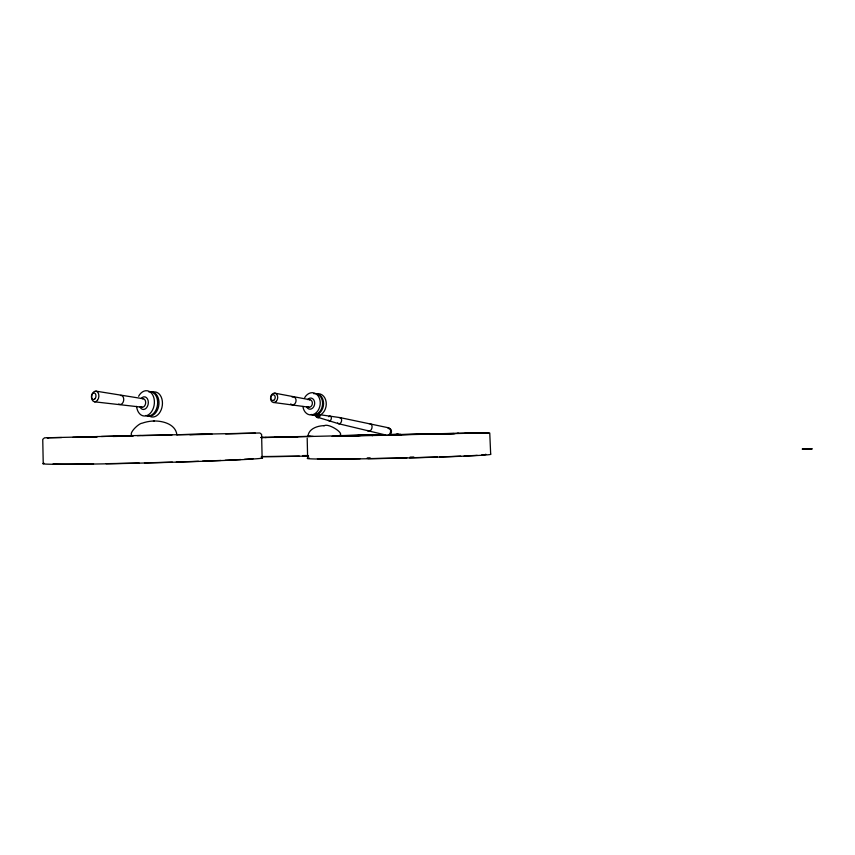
<?xml version="1.0" encoding="UTF-8"?>
<svg xmlns="http://www.w3.org/2000/svg" width="855" height="855" viewBox="0 0 855 855"><rect width="100%" height="100%" fill="white"/><g stroke="black" fill="none" stroke-linecap="round" stroke-linejoin="round"><path stroke-width="1.28" d="M313.122 436.36L307.928 436.456C308.484 428.665 317.611 425.737 324.28 425.651C329.357 422.819 349.289 436.371 336.368 435.826M389.399 434.864L398.943 434.393M485.533 433.143L486.538 432.758L485.362 432.833M276.443 437.386L293.554 436.723M342.385 436.285L360.393 435.548M86.227 437.204L97.566 436.574M153.932 420.981C149.924 421.12 145.981 421.846 142.197 423.182C138.799 423.033 126.455 435.045 133.156 435.836M153.419 421.002C162.674 420.713 175.649 424.059 176.9 434.874M309.168 458.034A91.795 1.785 -1.3 0 0 394.219 458.248A91.795 1.785 -1.3 0 0 490.674 454.155L489.755 433.047L464.735 433.378M454.913 433.731L439.385 433.902M307.928 436.456L309.863 436.403M396.56 434.479L401.679 434.639M372.449 435.74L371.209 435.013L280.28 437.194M255.389 433.154L225.688 433.923M390.275 434.639L398.387 434.436M101.403 436.478L124.028 435.932M260.711 437.471L263.319 437.407M261.844 437.439L276.176 437.087M376.638 434.981L385.605 434.768M480.072 432.993L399.21 434.853M153.708 420.981L154.295 420.981M323.735 425.672L324.323 425.651M133.305 435.729L44.503 437.824L42.75 439.363L43.231 463.656M137.281 435.633L141.246 435.537M141.78 435.623L171.994 434.96M189.885 434.768L211.559 434.265M275.032 437.119L310.996 436.317M360.212 435.377L378.006 434.96M337.49 436.018L385.007 434.906M388.843 434.81L458.601 433.271M132.354 435.644L259.888 432.993L261.609 434.426L262.122 458.184M177.028 434.746L211.912 434.03M132.333 436.061L113.063 436.478M339.467 435.623L378.712 434.768M264.793 437.525L281.402 437.172M297.85 436.755L277.298 437.151M398.109 434.661L453.898 433.496M351.394 435.986L399.595 434.917M332.157 436.392L352.613 435.954M97.021 436.83L72.814 437.322M377.45 434.789L385.06 434.639M358.213 435.259L371.209 435.013M457.211 433.303L473.467 432.972M260.967 437.6L266.3 437.493M358.694 435.74L343.389 436.007M390.094 434.532L398.013 434.383M471.714 433.015L483.812 432.78M61.613 437.546L47.228 437.76L48.5 438.177M481.782 432.822L488.729 432.705M339.724 435.719L340.525 435.708M396.239 434.415L400.803 434.351M94.552 401.818L142.154 407.215M273.547 402.481L308.997 407.204M319.214 414.622L340.098 417.614L388.651 427.821M143.202 398.729L95.878 391.13M309.884 399.755L274.679 393.14M385.787 435.024L338.762 423.759L318.455 417.507A1.496 1.005 -77.3 0 0 319.93 415.829A1.496 1.005 -77.3 0 0 318.455 414.878M307.191 438.081L307.64 458.301M313.7 393.695A10.709 8.304 -80.9 0 1 322.495 405.014A10.709 8.304 -80.9 0 1 311.22 414.461M316.457 393.781A10.698 8.304 -80.9 0 1 323.318 406.275A10.698 8.304 -80.9 0 1 312.225 414.611M304.701 397.586A11.179 8.657 -81 0 1 318.466 396.378A11.179 8.657 -81 0 1 314.971 413.649A11.179 8.657 -81 0 1 302.905 406.456M307.554 399.606A5.6 4.328 -81 0 1 313.796 399.894A5.6 4.328 -81 0 1 312.845 407.899A5.6 4.328 -81 0 1 306.667 407.023M292.121 397.083A4.019 3.078 -81 0 1 295.745 398.836A4.019 3.078 -81 0 1 294.719 403.902A4.019 3.078 -81 0 1 290.743 403.891M309.275 399.777A3.751 2.907 -81 0 1 312.278 404.137A3.751 2.907 -81 0 1 307.853 406.766M317.023 393.824A11.115 8.636 -80.9 0 1 326.161 402.128A11.115 8.636 -80.9 0 1 319.823 415.199M316.2 415.797A11.115 8.636 -80.9 0 1 312.823 414.493M328.78 416.748A2.405 1.625 -77.3 0 1 331.067 416.866A2.405 1.625 -77.3 0 1 330.639 420.19A2.405 1.625 -77.3 0 1 328.331 420.211M339.275 417.678A3.142 2.138 -77.3 0 1 341.423 421.515A3.142 2.138 -77.3 0 1 337.65 422.915M387.614 427.885A3.826 2.715 -77.4 0 1 390.617 430.931A3.826 2.715 -77.4 0 1 387.71 435.323M369.071 423.663A3.89 2.715 -77.3 0 1 371.893 428.195A3.89 2.715 -77.3 0 1 367.276 430.45M388.961 428.804A3.174 2.255 -77.4 0 1 391.462 431.337A3.174 2.255 -77.4 0 1 389.046 434.971M317.087 415.081A1.934 1.293 -77.3 0 1 319.129 414.386A1.934 1.293 -77.3 0 1 318.872 417.326A1.934 1.293 -77.3 0 1 316.927 416.919M148.706 391.846A12.184 8.497 -82 0 1 157.523 404.725A12.184 8.497 -82 0 1 145.799 415.466M151.837 391.953A12.162 8.497 -82 0 1 158.656 406.168A12.162 8.497 -82 0 1 147.146 415.637M138.585 396.282A12.729 8.86 -82 0 1 152.692 394.892A12.729 8.86 -82 0 1 148.802 414.557A12.729 8.86 -82 0 1 136.586 406.36M141.096 398.569A6.37 4.435 -82 0 1 147.477 398.9A6.37 4.435 -82 0 1 146.355 408.006A6.37 4.435 -82 0 1 140.049 407.023M120.459 395.438A4.585 3.142 -81.9 0 1 123.612 400.749A4.585 3.142 -81.9 0 1 118.77 403.977M142.571 398.761A4.275 2.971 -82 0 1 145.564 403.72A4.275 2.971 -82 0 1 141 406.724M153.141 392.007A12.643 8.849 -82 0 1 162.322 405.377A12.643 8.849 -82 0 1 150.138 416.513M308.366 456.057A78.04 1.282 -1.3 0 1 261.331 456.656M307.907 455.512A48.297 0.791 -1.3 0 1 302.552 455.597M308.57 455.972A73.712 1.208 -1.3 0 1 303.279 456.068M299.336 456.143A73.712 1.208 -1.3 0 1 261.854 456.527M413.831 457.008A56.772 1.101 -1.3 0 1 410.047 457.115M370.13 457.874A56.772 1.101 -1.3 0 1 367.244 457.906M485.608 454.272A86.697 1.678 -1.3 0 1 481.579 455.02M477.197 455.33A86.697 1.678 -1.3 0 1 464.126 456.004M460.642 456.153A86.697 1.678 -1.3 0 1 439.865 456.923M437.322 456.998A86.697 1.678 -1.3 0 1 409.513 457.778M406.809 457.853A86.697 1.678 -1.3 0 1 367.939 458.611M360.105 458.718A86.697 1.678 -1.3 0 1 317.419 458.729M261.288 457.703A109.761 1.956 -1.5 0 1 153.815 462.769A109.761 1.956 -1.5 0 1 44.342 463.367M253.208 458.686A103.647 1.849 -1.5 0 1 244.562 459.295M240.715 459.52A103.647 1.849 -1.5 0 1 225.186 460.268M220.953 460.439A103.647 1.849 -1.5 0 1 202.571 461.144M198.478 461.294A103.647 1.849 -1.5 0 1 176.322 462.01M172.389 462.127A103.647 1.849 -1.5 0 1 144.463 462.876M139.13 463.004A103.647 1.849 -1.5 0 1 106.116 463.677M93.569 463.87A103.647 1.849 -1.5 0 1 53.117 463.891M806.019 448.896L802.193 449.078L812.25 448.864L806.019 448.896M274.391 399.723A2.918 2.212 -81 0 0 273.782 394.839A2.918 2.212 -81 0 0 270.789 398.345A2.918 2.212 -81 0 0 274.391 399.723M276.389 401.177A4.703 3.559 -81 0 0 275.406 393.311A4.703 3.559 -81 0 0 270.575 398.954A4.703 3.559 -81 0 0 276.389 401.177M317.568 416.695A1.496 1.005 -77.3 0 0 317.419 414.226A1.496 1.005 -77.3 0 0 315.955 416.032A1.496 1.005 -77.3 0 0 317.568 416.695M95.087 398.654A3.345 2.244 -81.9 0 0 94.563 393.065A3.345 2.244 -81.9 0 0 91.453 397.083A3.345 2.244 -81.9 0 0 95.087 398.654M97.47 400.311A5.387 3.623 -81.9 0 0 96.615 391.323A5.387 3.623 -81.9 0 0 91.603 397.789A5.387 3.623 -81.9 0 0 97.47 400.311"/></g></svg>
